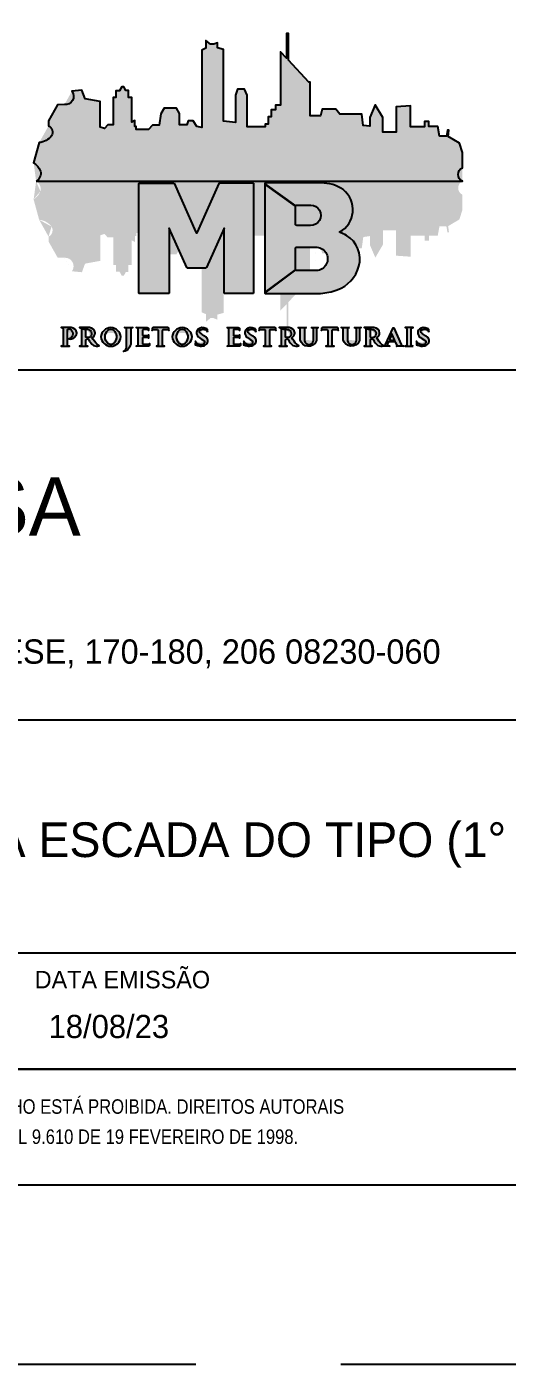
# Model space of a CAD drawing. Extents: x -2 to 86, y -1.5 to 60.9.
# Drawn here: x 70.24 to 74.39, y -1.55 to 10.01 of the extents above; entities that cross this region are included whole.
import ezdxf
from ezdxf.enums import TextEntityAlignment as Align

# ---------------------------------------------------------------- set-up
doc = ezdxf.new("R2010")
doc.units = 0
doc.header["$MEASUREMENT"] = 0
doc.linetypes.add('HIDDEN', pattern=[0.375, 0.25, -0.125])
doc.layers.get('0').update_dxf_attribs({"linetype": 'CONTINUOUS'})
doc.layers.get('Defpoints').update_dxf_attribs({"linetype": 'CONTINUOUS'})
for name, color, linetype in [('ARQ-MAR', 2, 'CONTINUOUS'), ('ARQ_CAR', 7, 'CONTINUOUS'), ('ARQ_CAR-TXT', 7, 'CONTINUOUS'), ('ARQ_FOLHA', 7, 'CONTINUOUS'), ('ARQ_TXT-2', 2, 'CONTINUOUS'), ('ARQ_TXT-4', 4, 'CONTINUOUS'), ('ARQ_VISTA 0', 251, 'CONTINUOUS'), ('H7', 1, 'CONTINUOUS'), ('PSG-NV1-HTC-251', 251, 'CONTINUOUS'), ('ver', 20, 'CONTINUOUS')]:
    doc.layers.add(name, color=color, linetype=linetype)
doc.styles.add('01-MILLEU', font='GOTHIC.TTF')
doc.styles.add('CARIMBO', font='romans.shx', dxfattribs={"height": 30})

# ---------------------------------------------------------------- blocks, each defined once
blk = doc.blocks.new('FOLHA A1 - 841 X 594')
at = {"layer": 'ARQ_FOLHA', "color": 1}
for points in [[(-841, 0), (0, 0), (0, 594), (-841, 594)], [(-816, 10), (-10, 10), (-10, 584), (-816, 584)]]:
    blk.add_lwpolyline(points, close=True, dxfattribs=at)
at = {"layer": 'Defpoints', "color": 8, "linetype": 'HIDDEN', "ltscale": 100}
blk.add_lwpolyline([(-860.5, 609.5), (-860.5, -15.5), (19.5, -15.5), (19.5, 609.5)], close=True, dxfattribs=at)
at = {"layer": 'PSG-NV1-HTC-251', "insert": (-185, 10), "char_height": 1.25, "width": 84.6052, "attachment_point": 1, "line_spacing_factor": 1.25, "style": 'CARIMBO'}
blk.add_mtext('\\pxqc;{\\fArial Narrow|b0|i0|c0|p34;\\PA REPRODUÇÃO TOTAL OU PARCIAL DESTE DESENHO ESTÁ PROIBIDA. DIREITOS AUTORAIS \\PRESERVADOS DE ACORDO COM A LEI FEDERAL 9.610 DE 19 FEVEREIRO DE 1998.}', dxfattribs=at)
blk = doc.blocks.new('*U24')
blk.add_blockref('FOLHA A1 - 841 X 594', (0, 0))
blk = doc.blocks.new('SELO METROCASA - EXECUTIVO')
at = {"layer": 'ARQ-MAR', "color": 5}
blk.add_line((-173.01, 10), (-35, 10), dxfattribs=at)
at = {"layer": 'ARQ_CAR', "color": 5}
blk.add_lwpolyline([(-175, 0), (-175, 120), (0, 120), (0, 0)], close=True, dxfattribs=at)
for points in [[(0, 60), (-175, 60)], [(-175, 30), (0, 30)], [(-175, 10), (-35, 10)]]:
    blk.add_lwpolyline(points, dxfattribs=at)
at = {"layer": 'ARQ_CAR-TXT', "color": 1, "style": '01-MILLEU'}
blk.add_text('DATA EMISSÃO', height=1.5, dxfattribs=at).set_placement((-126.1, 6.94))
at = {"layer": 'ARQ_CAR-TXT', "color": 4, "style": '01-MILLEU'}
blk.add_attdef('ASSUNTO.DO.PROJETO', (-163.54, 18.21), '', height=3.69, dxfattribs=at)
at = {"layer": 'ARQ_TXT-2', "style": '01-MILLEU'}
for tag, p in [('N_REV0', (-169.74, 157.54)), ('R_DES', (-155.84, 157.49)), ('DATA_0', (-140.16, 157.49))]:
    blk.add_attdef(tag, text='', height=2, dxfattribs=at).set_placement(p, align=Align.MIDDLE_CENTER)
for tag, p, height in [('DESCRIÇÃO.DA.REVISÃO_0', (-131.24, 156.49), 2), ('MC_XXX-XX', (-33.9, 82.8), 1.5), ('RESPONSÁVEL', (-34, 73.46), 1.5), ('COORDENADOR', (-34, 63.46), 1.5), ('XXX-XX', (-33.9, 51.2), 3.65), ('DISCIPLINA', (-33.9, 41.2), 3.65), ('OBRA', (-164.01, 39.31), 3), ('ENDEREÇO', (-164.01, 34.81), 3), ('ESCALA', (-155.51, 2.7), 2)]:
    blk.add_attdef(tag, p, '', height=height, dxfattribs=at)
blk.add_attdef('DCP', text='', height=3.24, dxfattribs=at).set_placement((-23.62, 17.18), align=Align.MIDDLE_LEFT)
blk.add_attdef('DES', text='', height=2.99, dxfattribs=at).set_placement((-19.84, 12.19), align=Align.MIDDLE)
at = {"layer": 'ARQ_TXT-4', "style": '01-MILLEU'}
blk.add_attdef('CLIENTE', (-164.51, 45.8), '', height=5, dxfattribs=at)
at = {"layer": 'ARQ_VISTA 0', "style": '01-MILLEU'}
blk.add_attdef('LOGO', (-164.51, 77.38), '', height=5, dxfattribs=at)

msp = doc.modelspace()

# ---------------------------------------------------------------- hatches: boundary and pattern name
h = msp.add_hatch(color=256)
h.set_gradient(color1=(255, 255, 255), color2=(91, 91, 91), tint=1, name='CURVED')
h.paths.add_polyline_path([(71.558, 8.079), (71.474, 8.269), (71.474, 8.041), (71.535, 8.041)], flags=17)
edge = h.paths.add_edge_path()
edge.add_line((71.947, 8.155), (71.947, 8.269))
edge.add_line((71.947, 8.269), (71.796, 7.928))
edge.add_arc((71.789, 7.931), 0.00744, 270, 336.1411, ccw=False)
edge.add_line((71.789, 7.923), (71.754, 7.923))
edge.add_line((71.754, 7.923), (71.754, 7.54))
edge.add_line((71.754, 7.54), (71.79, 7.525))
edge.add_line((71.79, 7.525), (71.79, 7.458))
edge.add_line((71.79, 7.458), (71.829, 7.49))
edge.add_line((71.829, 7.49), (71.857, 7.49))
edge.add_line((71.857, 7.49), (71.89, 7.476))
edge.add_line((71.89, 7.476), (71.89, 7.521))
edge.add_line((71.89, 7.521), (71.942, 7.535))
edge.add_line((71.942, 7.535), (71.942, 8.153))
edge.add_line((71.942, 8.153), (71.947, 8.155))
edge = h.paths.add_edge_path(flags=17)
edge.add_arc((72.74, 8.002), 0.101, 28.7911, 64.8807)
edge.add_line((72.783, 8.094), (72.794, 8.051))
edge.add_line((72.794, 8.051), (72.829, 8.051))
edge = h.paths.add_edge_path()
edge.add_line((72.298, 8.203), (72.298, 8.649))
edge.add_line((72.298, 8.649), (72.564, 8.459))
edge.add_line((72.564, 8.459), (72.564, 8.299))
edge.add_arc((72.571, 8.299), 0.00744, 180, 270)
edge.add_line((72.571, 8.292), (72.693, 8.292))
edge.add_arc((72.694, 8.379), 0.0877, 269.2281, 450.3258)
edge.add_line((72.694, 8.467), (72.571, 8.467))
edge.add_arc((72.571, 8.46), 0.00744, 90, 180)
edge.add_line((72.564, 8.46), (72.298, 8.65))
edge.add_arc((72.305, 8.65), 0.00744, 90, 180, ccw=False)
edge.add_line((72.305, 8.658), (72.785, 8.658))
edge.add_arc((72.787, 8.314), 0.344, 56.6567, 90.4842, ccw=False)
edge.add_arc((72.833, 8.427), 0.225, -4.8735, 50.6468, ccw=False)
edge.add_arc((72.846, 8.423), 0.213, 297.7003, 355.8112, ccw=False)
edge.add_arc((73.176, 8.624), 0.453, 239.3003, 247.7311)
edge.add_arc((72.881, 8.001), 0.238, 22.9854, 58.8389, ccw=False)
edge.add_line((73.1, 8.094), (73.136, 8.094))
edge.add_line((73.136, 8.094), (73.149, 8.191))
edge.add_line((73.149, 8.191), (73.206, 8.199))
edge.add_line((73.206, 8.199), (73.206, 8.123))
edge.add_line((73.206, 8.123), (73.253, 8.013))
edge.add_line((73.253, 8.013), (73.318, 8.124))
edge.add_line((73.318, 8.124), (73.318, 8.25))
edge.add_line((73.318, 8.25), (73.432, 8.25))
edge.add_line((73.432, 8.25), (73.432, 8.03))
edge.add_line((73.432, 8.03), (73.557, 8.021))
edge.add_line((73.557, 8.021), (73.557, 8.204))
edge.add_line((73.557, 8.204), (73.679, 8.204))
edge.add_line((73.679, 8.204), (73.679, 8.159))
edge.add_line((73.679, 8.159), (73.716, 8.159))
edge.add_line((73.716, 8.159), (73.716, 8.202))
edge.add_line((73.716, 8.202), (73.792, 8.202))
edge.add_line((73.792, 8.202), (73.807, 8.283))
edge.add_line((73.807, 8.283), (73.867, 8.283))
edge.add_line((73.867, 8.283), (73.876, 8.233))
edge.add_line((73.876, 8.233), (73.889, 8.233))
edge.add_line((73.889, 8.233), (73.882, 8.285))
edge.add_line((73.882, 8.285), (73.979, 8.343))
edge.add_line((73.979, 8.343), (74.005, 8.425))
edge.add_line((74.005, 8.425), (74.005, 8.557))
edge.add_arc((74.033, 8.615), 0.0644, 115.5479, 244.4643, ccw=False)
edge.add_line((74.005, 8.673), (70.323, 8.673))
edge.add_arc((70.284, 8.605), 0.0793, -13.7357, 59.9688, ccw=False)
edge.add_arc((70.229, 8.637), 0.141, 301.3761, 338.8959, ccw=False)
edge.add_line((70.302, 8.516), (70.35, 8.34))
edge.add_arc((70.334, 8.185), 0.156, 38.3568, 84.1886, ccw=False)
edge.add_arc((70.404, 8.249), 0.0616, -63.6621, 31.3757, ccw=False)
edge.add_line((70.431, 8.194), (70.431, 8.152))
edge.add_line((70.431, 8.152), (70.509, 8.014))
edge.add_line((70.509, 8.014), (70.568, 8.012))
edge.add_arc((70.574, 7.939), 0.0732, -36.6241, 94.8434, ccw=False)
edge.add_line((70.633, 7.895), (70.719, 7.887))
edge.add_line((70.719, 7.887), (70.746, 7.961))
edge.add_line((70.746, 7.961), (70.877, 7.985))
edge.add_line((70.877, 7.985), (70.877, 8.206))
edge.add_line((70.877, 8.206), (70.914, 8.218))
edge.add_line((70.914, 8.218), (70.942, 8.187))
edge.add_line((70.942, 8.187), (70.989, 8.187))
edge.add_line((70.989, 8.187), (70.989, 7.949))
edge.add_line((70.989, 7.949), (71.013, 7.949))
edge.add_line((71.013, 7.949), (71.013, 7.892))
edge.add_line((71.013, 7.892), (71.044, 7.892))
edge.add_line((71.044, 7.892), (71.063, 7.856))
edge.add_line((71.063, 7.856), (71.081, 7.856))
edge.add_line((71.081, 7.856), (71.098, 7.889))
edge.add_line((71.098, 7.889), (71.12, 7.889))
edge.add_line((71.12, 7.889), (71.12, 7.949))
edge.add_line((71.12, 7.949), (71.149, 7.949))
edge.add_line((71.149, 7.949), (71.149, 8.162))
edge.add_line((71.149, 8.162), (71.177, 8.149))
edge.add_line((71.177, 8.149), (71.177, 8.2))
edge.add_line((71.177, 8.2), (71.188, 8.2))
edge.add_line((71.188, 8.2), (71.188, 8.227))
edge.add_line((71.188, 8.227), (71.21, 8.227))
edge.add_line((71.21, 8.227), (71.21, 8.649))
edge.add_arc((71.217, 8.649), 0.00744, 90, 180, ccw=False)
edge.add_line((71.217, 8.656), (71.516, 8.656))
edge.add_line((71.516, 8.656), (71.703, 8.232))
edge.add_arc((71.71, 8.235), 0.00744, 203.8589, 336.1411)
edge.add_line((71.717, 8.232), (71.903, 8.653))
edge.add_arc((71.91, 8.65), 0.00744, 90, 156.1411, ccw=False)
edge.add_line((71.91, 8.658), (72.194, 8.658))
edge.add_arc((72.194, 8.65), 0.00744, 0, 90, ccw=False)
edge.add_line((72.202, 8.65), (72.202, 8.203))
edge.add_line((72.202, 8.203), (72.298, 8.203))
h.paths.add_polyline_path([(72.572, 7.703), (72.433, 7.703), (72.433, 7.555), (72.487, 7.61), (72.487, 7.395), (72.502, 7.395), (72.502, 7.628)])
edge = h.paths.add_edge_path()
edge.add_line((72.433, 7.812), (72.564, 7.909))
edge.add_arc((72.571, 7.909), 0.00744, 180, 270)
edge.add_line((72.571, 7.901), (72.69, 7.901))
edge.add_line((72.69, 7.901), (72.69, 8.104))
edge.add_line((72.69, 8.104), (72.571, 8.104))
edge.add_arc((72.571, 8.096), 0.00744, 90, 180)
edge.add_line((72.564, 8.096), (72.564, 7.909))
edge.add_line((72.564, 7.909), (72.433, 7.812))
edge.add_line((72.433, 7.812), (72.433, 7.812))
h = msp.add_hatch(color=256)
edge = h.paths.add_edge_path()
edge.add_line((70.594, 7.257), (70.594, 7.391))
edge.add_arc((70.608, 7.381), 0.0168, 52.2378, 143.1962, ccw=False)
edge.add_arc((70.594, 7.354), 0.0464, -43.5577, 59.2144, ccw=False)
edge.add_arc((70.599, 7.348), 0.0382, 281.309, 318.5467, ccw=False)
edge.add_arc((70.618, 7.365), 0.0558, 258.1345, 357.1472)
edge.add_arc((70.625, 7.359), 0.0486, 3.6913, 90.1315)
edge.add_line((70.625, 7.408), (70.54, 7.408))
edge.add_arc((70.538, 7.386), 0.0215, 34.6557, 86.6502, ccw=False)
edge.add_line((70.556, 7.398), (70.556, 7.257))
edge.add_arc((70.538, 7.269), 0.0215, 273.3498, 325.3443, ccw=False)
edge.add_line((70.54, 7.248), (70.611, 7.248))
edge.add_arc((70.612, 7.269), 0.0215, 214.6557, 266.6502, ccw=False)
h = msp.add_hatch(color=256)
edge = h.paths.add_edge_path()
edge.add_line((70.784, 7.408), (70.698, 7.408))
edge.add_arc((70.697, 7.386), 0.0215, 34.6557, 86.6502, ccw=False)
edge.add_line((70.715, 7.398), (70.753, 7.391))
edge.add_arc((70.766, 7.373), 0.0224, 107.0178, 125.8276, ccw=False)
edge.add_arc((70.76, 7.345), 0.0495, 48.6696, 90.4915, ccw=False)
edge.add_arc((70.758, 7.355), 0.0441, -24.3618, 38.4763, ccw=False)
edge.add_arc((70.776, 7.346), 0.0245, 271.1754, 336.1698, ccw=False)
edge.add_arc((70.769, 7.348), 0.0275, 233.0823, 284.5998, ccw=False)
edge.add_line((70.753, 7.326), (70.753, 7.391))
edge.add_line((70.753, 7.391), (70.715, 7.398))
edge.add_line((70.715, 7.398), (70.715, 7.257))
edge.add_arc((70.697, 7.269), 0.0215, 273.3498, 325.3443, ccw=False)
edge.add_line((70.698, 7.248), (70.769, 7.248))
edge.add_arc((70.771, 7.269), 0.0215, 214.6557, 266.6502, ccw=False)
edge.add_line((70.753, 7.257), (70.753, 7.303))
edge.add_arc((70.766, 7.299), 0.0137, 19.5428, 158.7789, ccw=False)
edge.add_arc((70.875, 7.34), 0.103, 200.7122, 236.2136)
edge.add_arc((70.849, 7.332), 0.0847, 248.2117, 283.321)
edge.add_arc((70.888, 7.292), 0.046, 215.2901, 246.0399, ccw=False)
edge.add_arc((71.006, 7.432), 0.228, 209.7043, 226.7889, ccw=False)
edge.add_arc((70.777, 7.365), 0.0558, 303.8769, 357.1472)
edge.add_arc((70.784, 7.359), 0.0486, 3.6913, 90.1315)
h = msp.add_hatch(color=256)
edge = h.paths.add_edge_path()
edge.add_arc((70.991, 7.328), 0.0721, 152.7993, 180.2736, ccw=False)
edge.add_arc((70.976, 7.343), 0.0523, 98.6297, 159.7826, ccw=False)
edge.add_arc((70.961, 7.343), 0.0523, 20.2174, 81.3703, ccw=False)
edge.add_arc((70.946, 7.328), 0.0721, -0.2736, 27.2007, ccw=False)
edge.add_arc((70.946, 7.327), 0.0721, -27.2007, 0.2736, ccw=False)
edge.add_arc((70.961, 7.313), 0.0523, 278.7652, 339.7826, ccw=False)
edge.add_line((70.969, 7.261), (70.969, 7.247))
edge.add_arc((70.967, 7.337), 0.0893, 271.3514, 354.3781)
edge.add_arc((70.967, 7.319), 0.0893, 5.6219, 88.781)
edge.add_arc((70.971, 7.319), 0.0893, 91.219, 174.3781)
edge.add_arc((70.971, 7.337), 0.0893, 185.6219, 268.781)
edge.add_line((70.969, 7.247), (70.969, 7.261))
edge.add_arc((70.976, 7.313), 0.0523, 200.2174, 261.3703, ccw=False)
edge.add_arc((70.991, 7.327), 0.0721, 179.7264, 207.2007, ccw=False)
h = msp.add_hatch(color=256)
edge = h.paths.add_edge_path()
edge.add_line((71.104, 7.248), (71.104, 7.398))
edge.add_arc((71.087, 7.386), 0.0215, 34.6557, 86.6502)
edge.add_line((71.088, 7.408), (71.159, 7.408))
edge.add_arc((71.16, 7.386), 0.0215, 93.3498, 145.3443)
edge.add_line((71.142, 7.398), (71.142, 7.279))
edge.add_arc((71.06, 7.281), 0.0821, 283.4257, 358.9753, ccw=False)
edge.add_arc((71.055, 7.244), 0.0496, 299.5486, 364.6584)
h = msp.add_hatch(color=256)
edge = h.paths.add_edge_path()
edge.add_line((71.242, 7.384), (71.242, 7.347))
edge.add_arc((71.25, 7.347), 0.00805, 180, 270)
edge.add_line((71.25, 7.339), (71.286, 7.339))
edge.add_arc((71.286, 7.347), 0.00805, 270, 360)
edge.add_line((71.294, 7.347), (71.294, 7.316))
edge.add_arc((71.286, 7.316), 0.00805, 360, 450)
edge.add_line((71.286, 7.324), (71.25, 7.324))
edge.add_arc((71.25, 7.316), 0.00805, 90, 180)
edge.add_line((71.242, 7.316), (71.242, 7.272))
edge.add_arc((71.25, 7.272), 0.00805, 180, 270)
edge.add_line((71.25, 7.264), (71.294, 7.264))
edge.add_arc((71.294, 7.272), 0.00805, 270, 360)
edge.add_line((71.302, 7.272), (71.302, 7.256))
edge.add_arc((71.294, 7.256), 0.00805, 270, 360, ccw=False)
edge.add_line((71.294, 7.248), (71.187, 7.248))
edge.add_arc((71.186, 7.269), 0.0215, 273.3498, 325.3443)
edge.add_line((71.204, 7.257), (71.204, 7.398))
edge.add_arc((71.186, 7.386), 0.0215, 34.6557, 86.6502)
edge.add_line((71.187, 7.408), (71.286, 7.408))
edge.add_arc((71.286, 7.4), 0.00805, 0, 90, ccw=False)
edge.add_line((71.294, 7.4), (71.294, 7.384))
edge.add_arc((71.286, 7.384), 0.00805, 360, 450)
edge.add_line((71.286, 7.392), (71.25, 7.392))
edge.add_arc((71.25, 7.384), 0.00805, 90, 180)
h = msp.add_hatch(color=256)
edge = h.paths.add_edge_path()
edge.add_line((71.334, 7.392), (71.37, 7.392))
edge.add_arc((71.37, 7.384), 0.00805, 0, 90, ccw=False)
edge.add_line((71.378, 7.384), (71.378, 7.257))
edge.add_arc((71.361, 7.269), 0.0215, 273.3498, 325.3443, ccw=False)
edge.add_line((71.362, 7.248), (71.433, 7.248))
edge.add_arc((71.434, 7.269), 0.0215, 214.6557, 266.6502, ccw=False)
edge.add_line((71.416, 7.257), (71.416, 7.384))
edge.add_arc((71.424, 7.384), 0.00805, 90, 180, ccw=False)
edge.add_line((71.424, 7.392), (71.461, 7.392))
edge.add_arc((71.461, 7.384), 0.00805, 0, 90, ccw=False)
edge.add_line((71.469, 7.384), (71.469, 7.4))
edge.add_arc((71.461, 7.4), 0.00805, 360, 450)
edge.add_line((71.461, 7.408), (71.334, 7.408))
edge.add_arc((71.334, 7.4), 0.00805, 90, 180)
edge.add_line((71.325, 7.4), (71.325, 7.384))
edge.add_arc((71.334, 7.384), 0.00805, 90, 180, ccw=False)
h = msp.add_hatch(color=256)
edge = h.paths.add_edge_path()
edge.add_arc((71.608, 7.328), 0.0721, 152.7993, 180.2736, ccw=False)
edge.add_arc((71.593, 7.343), 0.0523, 98.6297, 159.7826, ccw=False)
edge.add_arc((71.577, 7.343), 0.0523, 20.2174, 81.3703, ccw=False)
edge.add_arc((71.562, 7.328), 0.0721, -0.2736, 27.2007, ccw=False)
edge.add_arc((71.562, 7.327), 0.0721, -27.2007, 0.2736, ccw=False)
edge.add_arc((71.577, 7.313), 0.0523, 278.7652, 339.7826, ccw=False)
edge.add_line((71.585, 7.261), (71.585, 7.247))
edge.add_arc((71.583, 7.337), 0.0893, 271.3514, 354.3781)
edge.add_arc((71.583, 7.319), 0.0893, 5.6219, 88.781)
edge.add_arc((71.587, 7.319), 0.0893, 91.219, 174.3781)
edge.add_arc((71.587, 7.337), 0.0893, 185.6219, 268.781)
edge.add_line((71.585, 7.247), (71.585, 7.261))
edge.add_arc((71.593, 7.313), 0.0523, 200.2174, 261.3703, ccw=False)
edge.add_arc((71.608, 7.327), 0.0721, 179.7264, 207.2007, ccw=False)
h = msp.add_hatch(color=256)
edge = h.paths.add_edge_path()
edge.add_line((71.803, 7.37), (71.805, 7.391))
edge.add_arc((71.457, 6.947), 0.564, 51.9055, 53.7999)
edge.add_arc((71.764, 7.349), 0.059, 63.3863, 131.4851)
edge.add_arc((71.742, 7.365), 0.0337, 121.8088, 193.1986)
edge.add_arc((71.815, 7.391), 0.111, 197.7765, 213.3353)
edge.add_arc((71.965, 7.639), 0.393, 231.777, 239.9222)
edge.add_arc((71.756, 7.282), 0.0208, -38.7122, 54.2111, ccw=False)
edge.add_arc((71.747, 7.301), 0.0412, 253.8125, 309.2142, ccw=False)
edge.add_arc((71.745, 7.309), 0.0487, 200.8696, 258.3842, ccw=False)
edge.add_line((71.699, 7.292), (71.698, 7.259))
edge.add_arc((71.764, 7.457), 0.209, 251.6192, 256.8096)
edge.add_arc((71.746, 7.34), 0.0909, 251.1615, 280.3261)
edge.add_arc((71.755, 7.308), 0.0583, 277.1487, 312.4295)
edge.add_arc((71.77, 7.292), 0.0368, 312.3112, 364.5404)
edge.add_arc((71.777, 7.298), 0.0295, 355.0874, 412.5659)
edge.add_arc((71.724, 7.258), 0.0945, 41.7336, 63.4901)
edge.add_arc((71.822, 7.444), 0.116, 222.6377, 241.0297, ccw=False)
edge.add_arc((71.751, 7.375), 0.0163, 114.4989, 214.5462, ccw=False)
edge.add_arc((71.768, 7.333), 0.0619, 78.3984, 112.5885, ccw=False)
edge.add_arc((71.777, 7.368), 0.0256, 5.0068, 83.4585, ccw=False)
edge.add_arc((71.802, 7.37), 0.000586, -16.7324, 5.0068, ccw=False)
h = msp.add_hatch(color=256)
edge = h.paths.add_edge_path()
edge.add_line((72.027, 7.384), (72.027, 7.347))
edge.add_arc((72.035, 7.347), 0.00805, 180, 270)
edge.add_line((72.035, 7.339), (72.071, 7.339))
edge.add_arc((72.071, 7.347), 0.00805, 270, 360)
edge.add_line((72.079, 7.347), (72.079, 7.316))
edge.add_arc((72.071, 7.316), 0.00805, 0, 90)
edge.add_line((72.071, 7.324), (72.035, 7.324))
edge.add_arc((72.035, 7.316), 0.00805, 90, 180)
edge.add_line((72.027, 7.316), (72.027, 7.272))
edge.add_arc((72.035, 7.272), 0.00805, 180, 270)
edge.add_line((72.035, 7.264), (72.08, 7.264))
edge.add_arc((72.08, 7.272), 0.00805, 270, 360)
edge.add_line((72.088, 7.272), (72.088, 7.256))
edge.add_arc((72.08, 7.256), 0.00805, -90, 0, ccw=False)
edge.add_line((72.08, 7.248), (71.973, 7.248))
edge.add_arc((71.971, 7.269), 0.0215, 273.3498, 325.3443)
edge.add_line((71.989, 7.257), (71.989, 7.398))
edge.add_arc((71.971, 7.386), 0.0215, 34.6557, 86.6502)
edge.add_line((71.973, 7.408), (72.072, 7.408))
edge.add_arc((72.072, 7.4), 0.00805, 0, 90, ccw=False)
edge.add_line((72.08, 7.4), (72.08, 7.384))
edge.add_arc((72.072, 7.384), 0.00805, 0, 90)
edge.add_line((72.072, 7.392), (72.035, 7.392))
edge.add_arc((72.035, 7.384), 0.00805, 90, 180)
h = msp.add_hatch(color=256)
edge = h.paths.add_edge_path()
edge.add_line((72.22, 7.37), (72.222, 7.391))
edge.add_arc((71.874, 6.947), 0.564, 51.9055, 53.7999)
edge.add_arc((72.18, 7.349), 0.059, 63.3863, 131.4851)
edge.add_arc((72.159, 7.365), 0.0337, 121.8088, 193.1986)
edge.add_arc((72.232, 7.391), 0.111, 197.7765, 213.3353)
edge.add_arc((72.382, 7.639), 0.393, 231.777, 239.9222)
edge.add_arc((72.173, 7.282), 0.0208, -38.7122, 54.2111, ccw=False)
edge.add_arc((72.163, 7.301), 0.0412, 253.8125, 309.2142, ccw=False)
edge.add_arc((72.162, 7.309), 0.0487, 200.8696, 258.3842, ccw=False)
edge.add_line((72.116, 7.292), (72.115, 7.259))
edge.add_arc((72.181, 7.457), 0.209, 251.6192, 256.8096)
edge.add_arc((72.163, 7.34), 0.0909, 251.1615, 280.3261)
edge.add_arc((72.172, 7.308), 0.0583, 277.1487, 312.4295)
edge.add_arc((72.186, 7.292), 0.0368, 312.3112, 364.5404)
edge.add_arc((72.194, 7.298), 0.0295, 355.0874, 412.5659)
edge.add_arc((72.141, 7.258), 0.0945, 41.7336, 63.4901)
edge.add_arc((72.239, 7.444), 0.116, 222.6377, 241.0297, ccw=False)
edge.add_arc((72.167, 7.375), 0.0163, 114.4989, 214.5462, ccw=False)
edge.add_arc((72.185, 7.333), 0.0619, 78.3984, 112.5885, ccw=False)
edge.add_arc((72.194, 7.368), 0.0256, 5.0068, 83.4585, ccw=False)
edge.add_arc((72.219, 7.37), 0.000586, -16.7324, 5.0068, ccw=False)
h = msp.add_hatch(color=256)
edge = h.paths.add_edge_path()
edge.add_line((72.258, 7.392), (72.295, 7.392))
edge.add_arc((72.295, 7.384), 0.00805, 0, 90, ccw=False)
edge.add_line((72.303, 7.384), (72.303, 7.257))
edge.add_arc((72.285, 7.269), 0.0215, 273.3498, 325.3443, ccw=False)
edge.add_line((72.286, 7.248), (72.357, 7.248))
edge.add_arc((72.359, 7.269), 0.0215, 214.6557, 266.6502, ccw=False)
edge.add_line((72.341, 7.257), (72.341, 7.384))
edge.add_arc((72.349, 7.384), 0.00805, 90, 180, ccw=False)
edge.add_line((72.349, 7.392), (72.386, 7.392))
edge.add_arc((72.386, 7.384), 0.00805, 0, 90, ccw=False)
edge.add_line((72.394, 7.384), (72.394, 7.4))
edge.add_arc((72.386, 7.4), 0.00805, 360, 450)
edge.add_line((72.386, 7.408), (72.258, 7.408))
edge.add_arc((72.258, 7.4), 0.00805, 90, 180)
edge.add_line((72.25, 7.4), (72.25, 7.384))
edge.add_arc((72.258, 7.384), 0.00805, 90, 180, ccw=False)
h = msp.add_hatch(color=256)
edge = h.paths.add_edge_path()
edge.add_line((72.508, 7.408), (72.423, 7.408))
edge.add_arc((72.421, 7.386), 0.0215, 34.6557, 86.6502, ccw=False)
edge.add_line((72.439, 7.398), (72.477, 7.391))
edge.add_arc((72.49, 7.373), 0.0224, 107.0178, 125.8276, ccw=False)
edge.add_arc((72.484, 7.345), 0.0495, 48.6696, 90.4915, ccw=False)
edge.add_arc((72.482, 7.355), 0.0441, -24.3618, 38.4763, ccw=False)
edge.add_arc((72.5, 7.346), 0.0245, 271.1754, 336.1698, ccw=False)
edge.add_arc((72.494, 7.348), 0.0275, 233.0823, 284.5998, ccw=False)
edge.add_line((72.477, 7.326), (72.477, 7.391))
edge.add_line((72.477, 7.391), (72.439, 7.398))
edge.add_line((72.439, 7.398), (72.439, 7.257))
edge.add_arc((72.421, 7.269), 0.0215, 273.3498, 325.3443, ccw=False)
edge.add_line((72.423, 7.248), (72.493, 7.248))
edge.add_arc((72.495, 7.269), 0.0215, 214.6557, 266.6502, ccw=False)
edge.add_line((72.477, 7.257), (72.477, 7.303))
edge.add_arc((72.49, 7.299), 0.0137, 19.5428, 158.7789, ccw=False)
edge.add_arc((72.6, 7.34), 0.103, 200.7122, 236.2136)
edge.add_arc((72.573, 7.332), 0.0847, 248.2117, 283.321)
edge.add_arc((72.612, 7.292), 0.046, 215.2901, 246.0399, ccw=False)
edge.add_arc((72.73, 7.432), 0.228, 209.7043, 226.7889, ccw=False)
edge.add_arc((72.501, 7.365), 0.0558, 303.8769, 357.1472)
edge.add_arc((72.508, 7.359), 0.0486, 3.6913, 90.1315)
h = msp.add_hatch(color=256)
edge = h.paths.add_edge_path()
edge.add_arc((72.659, 7.386), 0.0215, 93.3498, 145.3443)
edge.add_line((72.641, 7.398), (72.641, 7.293))
edge.add_arc((72.68, 7.302), 0.0394, 192.4469, 348.5834)
edge.add_line((72.718, 7.294), (72.718, 7.398))
edge.add_arc((72.701, 7.386), 0.0215, 34.6557, 86.6502)
edge.add_line((72.702, 7.408), (72.76, 7.408))
edge.add_arc((72.762, 7.386), 0.0215, 93.3498, 145.3443)
edge.add_line((72.744, 7.398), (72.744, 7.296))
edge.add_arc((72.675, 7.32), 0.0731, 192.5056, 340.8736, ccw=False)
edge.add_line((72.603, 7.304), (72.603, 7.398))
edge.add_arc((72.586, 7.386), 0.0215, 34.6557, 86.6502)
edge.add_line((72.587, 7.408), (72.658, 7.408))
h = msp.add_hatch(color=256)
edge = h.paths.add_edge_path()
edge.add_line((72.797, 7.392), (72.834, 7.392))
edge.add_arc((72.834, 7.384), 0.00805, 0, 90, ccw=False)
edge.add_line((72.842, 7.384), (72.842, 7.257))
edge.add_arc((72.824, 7.269), 0.0215, 273.3498, 325.3443, ccw=False)
edge.add_line((72.826, 7.248), (72.897, 7.248))
edge.add_arc((72.898, 7.269), 0.0215, 214.6557, 266.6502, ccw=False)
edge.add_line((72.88, 7.257), (72.88, 7.384))
edge.add_arc((72.888, 7.384), 0.00805, 90, 180, ccw=False)
edge.add_line((72.888, 7.392), (72.925, 7.392))
edge.add_arc((72.925, 7.384), 0.00805, 0, 90, ccw=False)
edge.add_line((72.933, 7.384), (72.933, 7.4))
edge.add_arc((72.925, 7.4), 0.00805, 360, 450)
edge.add_line((72.925, 7.408), (72.797, 7.408))
edge.add_arc((72.797, 7.4), 0.00805, 90, 180)
edge.add_line((72.789, 7.4), (72.789, 7.384))
edge.add_arc((72.797, 7.384), 0.00805, 90, 180, ccw=False)
h = msp.add_hatch(color=256)
edge = h.paths.add_edge_path()
edge.add_arc((73.031, 7.386), 0.0215, 93.3498, 145.3443)
edge.add_line((73.013, 7.398), (73.013, 7.293))
edge.add_arc((73.051, 7.302), 0.0394, 192.4469, 348.5834)
edge.add_line((73.09, 7.294), (73.09, 7.398))
edge.add_arc((73.072, 7.386), 0.0215, 34.6557, 86.6502)
edge.add_line((73.074, 7.408), (73.132, 7.408))
edge.add_arc((73.133, 7.386), 0.0215, 93.3498, 145.3443)
edge.add_line((73.115, 7.398), (73.115, 7.296))
edge.add_arc((73.046, 7.32), 0.0731, 192.5056, 340.8736, ccw=False)
edge.add_line((72.975, 7.304), (72.975, 7.398))
edge.add_arc((72.957, 7.386), 0.0215, 34.6557, 86.6502)
edge.add_line((72.959, 7.408), (73.03, 7.408))
h = msp.add_hatch(color=256)
edge = h.paths.add_edge_path()
edge.add_line((73.241, 7.408), (73.156, 7.408))
edge.add_arc((73.154, 7.386), 0.0215, 34.6557, 86.6502, ccw=False)
edge.add_line((73.172, 7.398), (73.21, 7.391))
edge.add_arc((73.223, 7.373), 0.0224, 107.0178, 125.8276, ccw=False)
edge.add_arc((73.217, 7.345), 0.0495, 48.6696, 90.4915, ccw=False)
edge.add_arc((73.215, 7.355), 0.0441, -24.3618, 38.4763, ccw=False)
edge.add_arc((73.233, 7.346), 0.0245, 271.1754, 336.1698, ccw=False)
edge.add_arc((73.227, 7.348), 0.0275, 233.0823, 284.5998, ccw=False)
edge.add_line((73.21, 7.326), (73.21, 7.391))
edge.add_line((73.21, 7.391), (73.172, 7.398))
edge.add_line((73.172, 7.398), (73.172, 7.257))
edge.add_arc((73.154, 7.269), 0.0215, 273.3498, 325.3443, ccw=False)
edge.add_line((73.156, 7.248), (73.227, 7.248))
edge.add_arc((73.228, 7.269), 0.0215, 214.6557, 266.6502, ccw=False)
edge.add_line((73.21, 7.257), (73.21, 7.303))
edge.add_arc((73.223, 7.299), 0.0137, 19.5428, 158.7789, ccw=False)
edge.add_arc((73.333, 7.34), 0.103, 200.7122, 236.2136)
edge.add_arc((73.306, 7.332), 0.0847, 248.2117, 283.321)
edge.add_arc((73.345, 7.292), 0.046, 215.2901, 246.0399, ccw=False)
edge.add_arc((73.463, 7.432), 0.228, 209.7043, 226.7889, ccw=False)
edge.add_arc((73.234, 7.365), 0.0558, 303.8769, 357.1472)
edge.add_arc((73.241, 7.359), 0.0486, 3.6913, 90.1315)
h = msp.add_hatch(color=256)
edge = h.paths.add_edge_path()
edge.add_arc((73.371, 7.277), 0.00805, 90, 155.0125)
edge.add_line((73.364, 7.281), (73.358, 7.268))
edge.add_arc((73.376, 7.267), 0.0189, 176.4698, 270.7791)
edge.add_line((73.377, 7.248), (73.328, 7.248))
edge.add_arc((73.31, 7.276), 0.0332, 302.7086, 334.2607)
edge.add_line((73.34, 7.262), (73.406, 7.405))
edge.add_arc((73.409, 7.403), 0.00327, 35.8935, 153.1383, ccw=False)
edge.add_line((73.412, 7.405), (73.475, 7.263))
edge.add_arc((73.508, 7.29), 0.0429, 218.5605, 257.9301)
edge.add_line((73.499, 7.248), (73.437, 7.248))
edge.add_arc((73.437, 7.252), 0.00441, 271.8715, 365.9349)
edge.add_line((73.441, 7.253), (73.429, 7.281))
edge.add_arc((73.421, 7.277), 0.00805, 23.8971, 90)
edge.add_line((73.421, 7.285), (73.418, 7.3))
edge.add_arc((73.418, 7.302), 0.00135, 270, 383.8971)
edge.add_line((73.419, 7.302), (73.398, 7.35))
edge.add_arc((73.397, 7.349), 0.00135, 23.8971, 155.0125)
edge.add_line((73.396, 7.35), (73.378, 7.312))
edge.add_arc((73.385, 7.308), 0.00805, 155.0125, 270)
edge.add_line((73.385, 7.3), (73.418, 7.3))
edge.add_line((73.418, 7.3), (73.421, 7.285))
edge.add_line((73.421, 7.285), (73.371, 7.285))
h = msp.add_hatch(color=256)
edge = h.paths.add_edge_path()
edge.add_arc((73.582, 7.269), 0.0215, 214.6557, 266.6502, ccw=False)
edge.add_line((73.564, 7.257), (73.564, 7.398))
edge.add_arc((73.582, 7.386), 0.0215, 93.3498, 145.3443, ccw=False)
edge.add_line((73.581, 7.408), (73.51, 7.408))
edge.add_arc((73.509, 7.386), 0.0215, 34.6557, 86.6502, ccw=False)
edge.add_line((73.526, 7.398), (73.526, 7.257))
edge.add_arc((73.509, 7.269), 0.0215, 273.3498, 325.3443, ccw=False)
edge.add_line((73.51, 7.248), (73.581, 7.248))
h = msp.add_hatch(color=256)
edge = h.paths.add_edge_path()
edge.add_line((73.714, 7.37), (73.716, 7.391))
edge.add_arc((73.368, 6.947), 0.564, 51.9055, 53.7999)
edge.add_arc((73.675, 7.349), 0.059, 63.3863, 131.4851)
edge.add_arc((73.653, 7.365), 0.0337, 121.8088, 193.1986)
edge.add_arc((73.726, 7.391), 0.111, 197.7765, 213.3353)
edge.add_arc((73.876, 7.639), 0.393, 231.777, 239.9222)
edge.add_arc((73.667, 7.282), 0.0208, -38.7122, 54.2111, ccw=False)
edge.add_arc((73.658, 7.301), 0.0412, 253.8125, 309.2142, ccw=False)
edge.add_arc((73.656, 7.309), 0.0487, 200.8696, 258.3842, ccw=False)
edge.add_line((73.61, 7.292), (73.609, 7.259))
edge.add_arc((73.675, 7.457), 0.209, 251.6192, 256.8096)
edge.add_arc((73.657, 7.34), 0.0909, 251.1615, 280.3261)
edge.add_arc((73.666, 7.308), 0.0583, 277.1487, 312.4295)
edge.add_arc((73.681, 7.292), 0.0368, 312.3112, 364.5404)
edge.add_arc((73.688, 7.298), 0.0295, 355.0874, 412.5659)
edge.add_arc((73.635, 7.258), 0.0945, 41.7336, 63.4901)
edge.add_arc((73.734, 7.444), 0.116, 222.6377, 241.0297, ccw=False)
edge.add_arc((73.662, 7.375), 0.0163, 114.4989, 214.5462, ccw=False)
edge.add_arc((73.679, 7.333), 0.0619, 78.3984, 112.5885, ccw=False)
edge.add_arc((73.688, 7.368), 0.0256, 5.0068, 83.4585, ccw=False)
edge.add_arc((73.713, 7.37), 0.000586, -16.7324, 5.0068, ccw=False)
at = {"layer": 'H7'}
h = msp.add_hatch(color=256, dxfattribs=at)
edge = h.paths.add_edge_path()
edge.add_line((70.323, 8.673), (74.005, 8.673))
edge.add_arc((74.033, 8.732), 0.0644, 115.5357, 244.4521, ccw=False)
edge.add_line((74.005, 8.79), (74.005, 8.922))
edge.add_line((74.005, 8.922), (73.979, 9.003))
edge.add_line((73.979, 9.003), (73.882, 9.061))
edge.add_line((73.882, 9.061), (73.889, 9.114))
edge.add_line((73.889, 9.114), (73.876, 9.114))
edge.add_line((73.876, 9.114), (73.867, 9.063))
edge.add_line((73.867, 9.063), (73.807, 9.063))
edge.add_line((73.807, 9.063), (73.792, 9.145))
edge.add_line((73.792, 9.145), (73.716, 9.145))
edge.add_line((73.716, 9.145), (73.716, 9.188))
edge.add_line((73.716, 9.188), (73.679, 9.188))
edge.add_line((73.679, 9.188), (73.679, 9.143))
edge.add_line((73.679, 9.143), (73.557, 9.143))
edge.add_line((73.557, 9.143), (73.557, 9.325))
edge.add_line((73.557, 9.325), (73.432, 9.316))
edge.add_line((73.432, 9.316), (73.432, 9.097))
edge.add_line((73.432, 9.097), (73.318, 9.097))
edge.add_line((73.318, 9.097), (73.318, 9.223))
edge.add_line((73.318, 9.223), (73.253, 9.334))
edge.add_line((73.253, 9.334), (73.206, 9.224))
edge.add_line((73.206, 9.224), (73.206, 9.148))
edge.add_line((73.206, 9.148), (73.149, 9.156))
edge.add_line((73.149, 9.156), (73.136, 9.253))
edge.add_line((73.136, 9.253), (72.946, 9.253))
edge.add_line((72.946, 9.253), (72.913, 9.295))
edge.add_line((72.913, 9.295), (72.794, 9.295))
edge.add_line((72.794, 9.295), (72.779, 9.238))
edge.add_line((72.779, 9.238), (72.69, 9.238))
edge.add_line((72.69, 9.238), (72.69, 9.529))
edge.add_line((72.69, 9.529), (72.679, 9.529))
edge.add_line((72.679, 9.529), (72.502, 9.719))
edge.add_line((72.502, 9.719), (72.502, 9.951))
edge.add_line((72.502, 9.951), (72.487, 9.951))
edge.add_line((72.487, 9.951), (72.487, 9.736))
edge.add_line((72.487, 9.736), (72.433, 9.792))
edge.add_line((72.433, 9.792), (72.433, 9.331))
edge.add_line((72.433, 9.331), (72.392, 9.331))
edge.add_line((72.392, 9.331), (72.392, 9.291))
edge.add_line((72.392, 9.291), (72.354, 9.291))
edge.add_line((72.354, 9.291), (72.354, 9.231))
edge.add_line((72.354, 9.231), (72.329, 9.231))
edge.add_line((72.329, 9.231), (72.329, 9.165))
edge.add_line((72.329, 9.165), (72.301, 9.165))
edge.add_line((72.301, 9.165), (72.301, 9.144))
edge.add_line((72.301, 9.144), (72.147, 9.144))
edge.add_line((72.147, 9.144), (72.147, 9.418))
edge.add_line((72.147, 9.418), (72.122, 9.468))
edge.add_line((72.122, 9.468), (72.062, 9.468))
edge.add_line((72.062, 9.468), (72.046, 9.417))
edge.add_line((72.046, 9.417), (72.046, 9.182))
edge.add_line((72.046, 9.182), (71.942, 9.193))
edge.add_line((71.942, 9.193), (71.942, 9.812))
edge.add_line((71.942, 9.812), (71.89, 9.826))
edge.add_line((71.89, 9.826), (71.89, 9.87))
edge.add_line((71.89, 9.87), (71.857, 9.857))
edge.add_line((71.857, 9.857), (71.829, 9.857))
edge.add_line((71.829, 9.857), (71.79, 9.889))
edge.add_line((71.79, 9.889), (71.79, 9.822))
edge.add_line((71.79, 9.822), (71.754, 9.807))
edge.add_line((71.754, 9.807), (71.754, 9.137))
edge.add_line((71.754, 9.137), (71.712, 9.145))
edge.add_line((71.712, 9.145), (71.681, 9.195))
edge.add_line((71.681, 9.195), (71.636, 9.195))
edge.add_line((71.636, 9.195), (71.624, 9.16))
edge.add_line((71.624, 9.16), (71.563, 9.16))
edge.add_line((71.563, 9.16), (71.563, 9.259))
edge.add_line((71.563, 9.259), (71.535, 9.306))
edge.add_line((71.535, 9.306), (71.428, 9.306))
edge.add_line((71.428, 9.306), (71.402, 9.255))
edge.add_line((71.402, 9.255), (71.387, 9.159))
edge.add_line((71.387, 9.159), (71.328, 9.159))
edge.add_line((71.328, 9.159), (71.293, 9.12))
edge.add_line((71.293, 9.12), (71.188, 9.12))
edge.add_line((71.188, 9.12), (71.188, 9.132))
edge.add_line((71.188, 9.132), (71.188, 9.147))
edge.add_line((71.188, 9.147), (71.177, 9.147))
edge.add_line((71.177, 9.147), (71.177, 9.198))
edge.add_line((71.177, 9.198), (71.149, 9.185))
edge.add_line((71.149, 9.185), (71.149, 9.398))
edge.add_line((71.149, 9.398), (71.12, 9.398))
edge.add_line((71.12, 9.398), (71.12, 9.458))
edge.add_line((71.12, 9.458), (71.098, 9.458))
edge.add_line((71.098, 9.458), (71.081, 9.49))
edge.add_line((71.081, 9.49), (71.063, 9.49))
edge.add_line((71.063, 9.49), (71.044, 9.455))
edge.add_line((71.044, 9.455), (71.013, 9.455))
edge.add_line((71.013, 9.455), (71.013, 9.398))
edge.add_line((71.013, 9.398), (70.989, 9.398))
edge.add_line((70.989, 9.398), (70.989, 9.16))
edge.add_line((70.989, 9.16), (70.942, 9.16))
edge.add_line((70.942, 9.16), (70.914, 9.129))
edge.add_line((70.914, 9.129), (70.877, 9.141))
edge.add_line((70.877, 9.141), (70.877, 9.362))
edge.add_line((70.877, 9.362), (70.746, 9.386))
edge.add_line((70.746, 9.386), (70.719, 9.46))
edge.add_line((70.719, 9.46), (70.633, 9.451))
edge.add_arc((70.574, 9.408), 0.0732, -94.8434, 36.6241, ccw=False)
edge.add_line((70.568, 9.335), (70.509, 9.333))
edge.add_line((70.509, 9.333), (70.431, 9.195))
edge.add_line((70.431, 9.195), (70.431, 9.152))
edge.add_arc((70.404, 9.097), 0.0616, -31.3757, 63.6621, ccw=False)
edge.add_arc((70.334, 9.162), 0.156, 275.8114, 321.6432, ccw=False)
edge.add_line((70.35, 9.007), (70.302, 8.831))
edge.add_arc((70.229, 8.71), 0.141, 21.1041, 58.6239, ccw=False)
edge.add_arc((70.284, 8.742), 0.0793, -59.9688, 13.7357, ccw=False)
at = {"layer": 'ver'}
h = msp.add_hatch(color=256, dxfattribs=at)
edge = h.paths.add_edge_path()
edge.add_line((71.516, 8.656), (71.703, 8.232))
edge.add_arc((71.71, 8.235), 0.00744, 203.8589, 336.1411)
edge.add_line((71.717, 8.232), (71.903, 8.653))
edge.add_arc((71.91, 8.65), 0.00744, 90, 156.1411, ccw=False)
edge.add_line((71.91, 8.658), (72.194, 8.658))
edge.add_arc((72.194, 8.65), 0.00744, 0, 90, ccw=False)
edge.add_line((72.202, 8.65), (72.202, 7.71))
edge.add_arc((72.194, 7.71), 0.00744, 270, 360, ccw=False)
edge.add_line((72.194, 7.703), (71.954, 7.703))
edge.add_arc((71.954, 7.71), 0.00744, 180, 270, ccw=False)
edge.add_line((71.947, 7.71), (71.947, 8.269))
edge.add_line((71.947, 8.269), (71.796, 7.928))
edge.add_arc((71.789, 7.931), 0.00744, 270, 336.1411, ccw=False)
edge.add_line((71.789, 7.923), (71.631, 7.923))
edge.add_arc((71.631, 7.931), 0.00744, 203.8589, 270, ccw=False)
edge.add_line((71.625, 7.928), (71.474, 8.269))
edge.add_line((71.474, 8.269), (71.474, 7.71))
edge.add_arc((71.466, 7.71), 0.00744, 270, 360, ccw=False)
edge.add_line((71.466, 7.703), (71.217, 7.703))
edge.add_arc((71.217, 7.71), 0.00744, 180, 270, ccw=False)
edge.add_line((71.21, 7.71), (71.21, 8.649))
edge.add_arc((71.217, 8.649), 0.00744, 90, 180, ccw=False)
edge.add_line((71.217, 8.656), (71.516, 8.656))
edge = h.paths.add_edge_path()
edge.add_arc((72.571, 8.299), 0.00744, 180, 270, ccw=False)
edge.add_line((72.564, 8.299), (72.564, 8.459))
edge.add_line((72.564, 8.459), (72.298, 8.649))
edge.add_line((72.298, 8.649), (72.298, 7.711))
edge.add_line((72.298, 7.711), (72.564, 7.909))
edge.add_line((72.564, 7.909), (72.564, 8.096))
edge.add_arc((72.571, 8.096), 0.00744, 90, 180, ccw=False)
edge.add_line((72.571, 8.104), (72.734, 8.104))
edge.add_arc((72.74, 8.002), 0.101, -88.2833, 93.1592, ccw=False)
edge.add_line((72.743, 7.901), (72.571, 7.901))
edge.add_arc((72.571, 7.909), 0.00744, 180, 270, ccw=False)
edge.add_line((72.564, 7.909), (72.298, 7.71))
edge.add_arc((72.305, 7.71), 0.00744, 180, 270)
edge.add_line((72.305, 7.703), (72.78, 7.703))
edge.add_arc((72.72, 8.337), 0.637, 275.3657, 288.7159)
edge.add_arc((72.821, 8.015), 0.3, 290.1891, 345.1202)
edge.add_arc((72.881, 8.001), 0.238, 344.6831, 418.8389)
edge.add_arc((73.176, 8.624), 0.453, 239.3003, 247.7311, ccw=False)
edge.add_arc((72.846, 8.423), 0.213, 297.7003, 355.8112)
edge.add_arc((72.833, 8.427), 0.225, 355.1265, 410.6468)
edge.add_arc((72.787, 8.314), 0.344, 56.6567, 90.4842)
edge.add_line((72.785, 8.658), (72.305, 8.658))
edge.add_arc((72.305, 8.65), 0.00744, 90, 180)
edge.add_line((72.298, 8.65), (72.564, 8.46))
edge.add_arc((72.571, 8.46), 0.00744, 90, 180, ccw=False)
edge.add_line((72.571, 8.467), (72.695, 8.467))
edge.add_arc((72.694, 8.379), 0.0877, -90.7719, 89.6742, ccw=False)
edge.add_line((72.693, 8.292), (72.571, 8.292))

# ---------------------------------------------------------------- linework, layer by layer
for points in [[(70.323, 8.673), (74.005, 8.673, -0.630443), (74.005, 8.79), (74.005, 8.922), (73.979, 9.003), (73.882, 9.061), (73.889, 9.114), (73.876, 9.114), (73.867, 9.063), (73.807, 9.063), (73.792, 9.145), (73.716, 9.145), (73.716, 9.188), (73.679, 9.188), (73.679, 9.143), (73.557, 9.143), (73.557, 9.325), (73.432, 9.316), (73.432, 9.097), (73.318, 9.097), (73.318, 9.223), (73.253, 9.334), (73.206, 9.224), (73.206, 9.148), (73.149, 9.156), (73.136, 9.253), (72.946, 9.253), (72.913, 9.295), (72.794, 9.295), (72.779, 9.238), (72.69, 9.238), (72.69, 9.529), (72.679, 9.529), (72.502, 9.719), (72.502, 9.951), (72.487, 9.951), (72.487, 9.736), (72.433, 9.792), (72.433, 9.331), (72.392, 9.331), (72.392, 9.291), (72.354, 9.291), (72.354, 9.231), (72.329, 9.231), (72.329, 9.165), (72.301, 9.165), (72.301, 9.144), (72.147, 9.144), (72.147, 9.418), (72.122, 9.468), (72.062, 9.468), (72.046, 9.417), (72.046, 9.182), (71.942, 9.193), (71.942, 9.812), (71.89, 9.826), (71.89, 9.87), (71.857, 9.857), (71.829, 9.857), (71.79, 9.889), (71.79, 9.822), (71.754, 9.807), (71.754, 9.137), (71.712, 9.145), (71.681, 9.195), (71.636, 9.195), (71.624, 9.16), (71.563, 9.16), (71.563, 9.259), (71.535, 9.306), (71.428, 9.306), (71.402, 9.255), (71.387, 9.159), (71.328, 9.159), (71.293, 9.12), (71.188, 9.12), (71.188, 9.132), (71.188, 9.147), (71.177, 9.147), (71.177, 9.198), (71.149, 9.185), (71.149, 9.398), (71.12, 9.398), (71.12, 9.458), (71.098, 9.458), (71.081, 9.49), (71.063, 9.49), (71.044, 9.455), (71.013, 9.455), (71.013, 9.398), (70.989, 9.398), (70.989, 9.16), (70.942, 9.16), (70.914, 9.129), (70.877, 9.141), (70.877, 9.362), (70.746, 9.386), (70.719, 9.46), (70.633, 9.451, -0.646109), (70.568, 9.335), (70.509, 9.333), (70.431, 9.195), (70.431, 9.152, -0.440207), (70.457, 9.065, -0.202688), (70.35, 9.007), (70.302, 8.831, -0.16519), (70.361, 8.761, -0.333163)], [(70.594, 7.257), (70.594, 7.391, -0.419121), (70.618, 7.394, -0.481117), (70.628, 7.323, -0.163925), (70.607, 7.31, 0.461073), (70.674, 7.362, 0.396131), (70.625, 7.408), (70.54, 7.408, -0.230843), (70.556, 7.398), (70.556, 7.257, -0.230843), (70.54, 7.248), (70.611, 7.248, -0.230843)], [(70.784, 7.408), (70.698, 7.408, -0.230843), (70.715, 7.398), (70.753, 7.391, -0.082258), (70.759, 7.394, -0.184535), (70.793, 7.382, -0.281267), (70.798, 7.336, -0.291447), (70.776, 7.322, -0.228651), (70.753, 7.326), (70.753, 7.391), (70.715, 7.398), (70.715, 7.257, -0.230843), (70.698, 7.248), (70.769, 7.248, -0.230843), (70.753, 7.257), (70.753, 7.303, -0.695252), (70.779, 7.303, 0.156155), (70.818, 7.254, 0.154403), (70.869, 7.25, -0.134982), (70.85, 7.265, -0.074684), (70.808, 7.319, 0.236714), (70.833, 7.362, 0.396131)], [(70.919, 7.328, -0.120457), (70.927, 7.361, -0.273348), (70.969, 7.395, -0.273348), (71.01, 7.361, -0.120457), (71.018, 7.328, -0.120457), (71.01, 7.295, -0.272713), (70.969, 7.261), (70.969, 7.247, 0.378999), (71.056, 7.328, 0.37966), (70.969, 7.408, 0.37966), (70.882, 7.328, 0.37966), (70.969, 7.247), (70.969, 7.261, -0.273348), (70.927, 7.295, -0.120457)], [(71.104, 7.248), (71.104, 7.398, 0.230843), (71.088, 7.408), (71.159, 7.408, 0.230843), (71.142, 7.398), (71.142, 7.279, -0.342131), (71.079, 7.201, 0.291993)], [(71.242, 7.384), (71.242, 7.347, 0.414214), (71.25, 7.339), (71.286, 7.339, 0.414214), (71.294, 7.347), (71.294, 7.316, 0.414214), (71.286, 7.324), (71.25, 7.324, 0.414214), (71.242, 7.316), (71.242, 7.272, 0.414214), (71.25, 7.264), (71.294, 7.264, 0.414214), (71.302, 7.272), (71.302, 7.256, -0.414214), (71.294, 7.248), (71.187, 7.248, 0.230843), (71.204, 7.257), (71.204, 7.398, 0.230843), (71.187, 7.408), (71.286, 7.408, -0.414214), (71.294, 7.4), (71.294, 7.384, 0.414214), (71.286, 7.392), (71.25, 7.392, 0.414214)], [(71.334, 7.392), (71.37, 7.392, -0.414214), (71.378, 7.384), (71.378, 7.257, -0.230843), (71.362, 7.248), (71.433, 7.248, -0.230843), (71.416, 7.257), (71.416, 7.384, -0.414214), (71.424, 7.392), (71.461, 7.392, -0.414214), (71.469, 7.384), (71.469, 7.4, 0.414214), (71.461, 7.408), (71.334, 7.408, 0.414214), (71.325, 7.4), (71.325, 7.384, -0.414214)], [(71.536, 7.328, -0.120457), (71.544, 7.361, -0.273348), (71.585, 7.395, -0.273348), (71.626, 7.361, -0.120457), (71.634, 7.328, -0.120457), (71.626, 7.295, -0.272713), (71.585, 7.261), (71.585, 7.247, 0.378999), (71.672, 7.328, 0.37966), (71.585, 7.408, 0.37966), (71.498, 7.328, 0.37966), (71.585, 7.247), (71.585, 7.261, -0.273348), (71.544, 7.295, -0.120457)], [(71.803, 7.37), (71.805, 7.391, 0.008266), (71.79, 7.402, 0.306202), (71.724, 7.394, 0.321979), (71.709, 7.357, 0.067993), (71.722, 7.33, 0.035555), (71.768, 7.299, -0.429238), (71.773, 7.269, -0.246557), (71.735, 7.261, -0.256359), (71.699, 7.292), (71.698, 7.259, 0.022651), (71.717, 7.254, 0.127946), (71.762, 7.25, 0.155169), (71.794, 7.265, 0.231922), (71.806, 7.295, 0.256191), (71.795, 7.321, 0.095217), (71.766, 7.343, -0.080423), (71.737, 7.366, -0.466559), (71.744, 7.39, -0.150299), (71.78, 7.393, -0.356338), (71.803, 7.37, -0.095141)], [(72.027, 7.384), (72.027, 7.347, 0.414214), (72.035, 7.339), (72.071, 7.339, 0.414214), (72.079, 7.347), (72.079, 7.316, 0.414214), (72.071, 7.324), (72.035, 7.324, 0.414214), (72.027, 7.316), (72.027, 7.272, 0.414214), (72.035, 7.264), (72.08, 7.264, 0.414214), (72.088, 7.272), (72.088, 7.256, -0.414214), (72.08, 7.248), (71.973, 7.248, 0.230843), (71.989, 7.257), (71.989, 7.398, 0.230843), (71.973, 7.408), (72.072, 7.408, -0.414214), (72.08, 7.4), (72.08, 7.384, 0.414214), (72.072, 7.392), (72.035, 7.392, 0.414214)], [(72.22, 7.37), (72.222, 7.391, 0.008266), (72.207, 7.402, 0.306202), (72.141, 7.394, 0.321979), (72.126, 7.357, 0.067993), (72.139, 7.33, 0.035555), (72.185, 7.299, -0.429238), (72.189, 7.269, -0.246557), (72.152, 7.261, -0.256359), (72.116, 7.292), (72.115, 7.259, 0.022651), (72.133, 7.254, 0.127946), (72.179, 7.25, 0.155169), (72.211, 7.265, 0.231922), (72.223, 7.295, 0.256191), (72.212, 7.321, 0.095217), (72.183, 7.343, -0.080423), (72.154, 7.366, -0.466559), (72.161, 7.39, -0.150299), (72.197, 7.393, -0.356338), (72.22, 7.37, -0.095141)], [(72.258, 7.392), (72.295, 7.392, -0.414214), (72.303, 7.384), (72.303, 7.257, -0.230843), (72.286, 7.248), (72.357, 7.248, -0.230843), (72.341, 7.257), (72.341, 7.384, -0.414214), (72.349, 7.392), (72.386, 7.392, -0.414214), (72.394, 7.384), (72.394, 7.4, 0.414214), (72.386, 7.408), (72.258, 7.408, 0.414214), (72.25, 7.4), (72.25, 7.384, -0.414214)], [(72.508, 7.408), (72.423, 7.408, -0.230843), (72.439, 7.398), (72.477, 7.391, -0.082258), (72.484, 7.394, -0.184535), (72.517, 7.382, -0.281267), (72.522, 7.336, -0.291447), (72.5, 7.322, -0.228651), (72.477, 7.326), (72.477, 7.391), (72.439, 7.398), (72.439, 7.257, -0.230843), (72.423, 7.248), (72.493, 7.248, -0.230843), (72.477, 7.257), (72.477, 7.303, -0.695252), (72.503, 7.303, 0.156155), (72.542, 7.254, 0.154403), (72.593, 7.25, -0.134982), (72.574, 7.265, -0.074684), (72.532, 7.319, 0.236714), (72.557, 7.362, 0.396131)], [(72.658, 7.408, 0.230843), (72.641, 7.398), (72.641, 7.293, 0.810771), (72.718, 7.294), (72.718, 7.398, 0.230843), (72.702, 7.408), (72.76, 7.408, 0.230843), (72.744, 7.398), (72.744, 7.296, -0.756075), (72.603, 7.304), (72.603, 7.398, 0.230843), (72.587, 7.408)], [(72.797, 7.392), (72.834, 7.392, -0.414214), (72.842, 7.384), (72.842, 7.257, -0.230843), (72.826, 7.248), (72.897, 7.248, -0.230843), (72.88, 7.257), (72.88, 7.384, -0.414214), (72.888, 7.392), (72.925, 7.392, -0.414214), (72.933, 7.384), (72.933, 7.4, 0.414214), (72.925, 7.408), (72.797, 7.408, 0.414214), (72.789, 7.4), (72.789, 7.384, -0.414214)], [(73.03, 7.408, 0.230843), (73.013, 7.398), (73.013, 7.293, 0.810771), (73.09, 7.294), (73.09, 7.398, 0.230843), (73.074, 7.408), (73.132, 7.408, 0.230843), (73.115, 7.398), (73.115, 7.296, -0.756075), (72.975, 7.304), (72.975, 7.398, 0.230843), (72.959, 7.408)], [(73.241, 7.408), (73.156, 7.408, -0.230843), (73.172, 7.398), (73.21, 7.391, -0.082258), (73.217, 7.394, -0.184535), (73.25, 7.382, -0.281267), (73.255, 7.336, -0.291447), (73.234, 7.322, -0.228651), (73.21, 7.326), (73.21, 7.391), (73.172, 7.398), (73.172, 7.257, -0.230843), (73.156, 7.248), (73.227, 7.248, -0.230843), (73.21, 7.257), (73.21, 7.303, -0.695252), (73.236, 7.303, 0.156155), (73.275, 7.254, 0.154403), (73.326, 7.25, -0.134982), (73.307, 7.265, -0.074684), (73.265, 7.319, 0.236714), (73.29, 7.362, 0.396131)], [(73.371, 7.285, 0.291532), (73.364, 7.281), (73.358, 7.268, 0.436418), (73.377, 7.248), (73.328, 7.248, 0.138549), (73.34, 7.262), (73.406, 7.405, -0.561431), (73.412, 7.405), (73.475, 7.263, 0.173492), (73.499, 7.248), (73.437, 7.248, 0.435141), (73.441, 7.253), (73.429, 7.281, 0.296702), (73.421, 7.285), (73.418, 7.3, 0.542375), (73.419, 7.302), (73.398, 7.35, 0.643933), (73.396, 7.35), (73.378, 7.312, 0.548548), (73.385, 7.3), (73.418, 7.3), (73.421, 7.285)], [(73.581, 7.248, -0.230843), (73.564, 7.257), (73.564, 7.398, -0.230843), (73.581, 7.408), (73.51, 7.408, -0.230843), (73.526, 7.398), (73.526, 7.257, -0.230843), (73.51, 7.248)], [(73.714, 7.37), (73.716, 7.391, 0.008266), (73.701, 7.402, 0.306202), (73.635, 7.394, 0.321979), (73.62, 7.357, 0.067993), (73.633, 7.33, 0.035555), (73.68, 7.299, -0.429238), (73.684, 7.269, -0.246557), (73.646, 7.261, -0.256359), (73.61, 7.292), (73.609, 7.259, 0.022651), (73.628, 7.254, 0.127946), (73.673, 7.25, 0.155169), (73.705, 7.265, 0.231922), (73.717, 7.295, 0.256191), (73.706, 7.321, 0.095217), (73.677, 7.343, -0.080423), (73.648, 7.366, -0.466559), (73.655, 7.39, -0.150299), (73.691, 7.393, -0.356338), (73.714, 7.37, -0.095141)]]:
    msp.add_lwpolyline(points, format="xyb", close=True)
msp.add_lwpolyline([(72.433, 7.812), (72.433, 7.812)])
for points in [[(71.516, 8.656), (71.703, 8.232, 0.65116), (71.717, 8.232), (71.903, 8.653, -0.296883), (71.91, 8.658), (72.194, 8.658, -0.414214), (72.202, 8.65), (72.202, 7.71, -0.414214), (72.194, 7.703), (71.954, 7.703, -0.414214), (71.947, 7.71), (71.947, 8.269), (71.796, 7.928, -0.296883), (71.789, 7.923), (71.631, 7.923, -0.296883), (71.625, 7.928), (71.474, 8.269), (71.474, 7.71, -0.414214), (71.466, 7.703), (71.217, 7.703, -0.414214), (71.21, 7.71), (71.21, 8.649, -0.414214), (71.217, 8.656)], [(72.571, 8.292, -0.414214), (72.564, 8.299), (72.564, 8.459), (72.298, 8.649), (72.298, 7.711), (72.564, 7.909), (72.564, 8.096, -0.414214), (72.571, 8.104), (72.734, 8.104, -1.012667), (72.743, 7.901), (72.571, 7.901, -0.414214), (72.564, 7.909), (72.298, 7.71, 0.414214), (72.305, 7.703), (72.78, 7.703, 0.058317), (72.924, 7.734, 0.24438), (73.111, 7.938, 0.335351), (73.004, 8.205, -0.036803), (72.945, 8.235, 0.259134), (73.058, 8.407, 0.247106), (72.976, 8.601, 0.148682), (72.785, 8.658), (72.305, 8.658, 0.414214), (72.298, 8.65), (72.564, 8.46, -0.414214), (72.571, 8.467), (72.695, 8.467, -1.0039), (72.693, 8.292)]]:
    msp.add_lwpolyline(points, format="xyb", close=True, dxfattribs=at)

# ---------------------------------------------------------------- block references
at = {"xscale": 0.09999999999999938, "yscale": 0.09999999999999938, "zscale": 0.09999999999999938}
msp.add_blockref('*U24', (84.004, 0), dxfattribs=at)
ref = msp.add_blockref('SELO METROCASA - EXECUTIVO', (83.004, 1), dxfattribs=dict(xscale=0.1006544394922334, yscale=0.1006544394922334, zscale=0.1006544394922334))
ref.add_attrib('CLIENTE', 'METROCASA', (66.446, 5.61), dxfattribs={"layer": 'ARQ_TXT-4', "height": 0.5033, "style": '01-MILLEU'})
ref.add_attrib('ASSUNTO.DO.PROJETO', 'FÔRMA E ARMAÇÃO DA ESCADA DO TIPO (1° PAV. AO 12° PAV.)', (65.596, 2.833), dxfattribs={"layer": 'ARQ_CAR-TXT', "color": 4, "height": 0.3, "style": '01-MILLEU'})
ref.add_attrib('ENDEREÇO', 'RUA PALMERINO CALABRESE, 170-180, 206 08230-060', (66.496, 4.504), dxfattribs={"layer": 'ARQ_TXT-2', "height": 0.21, "style": '01-MILLEU'})

# ---------------------------------------------------------------- texts
at = {"layer": 'ARQ_TXT-2', "insert": (70.431, 1.469), "char_height": 0.2, "width": 9.2797, "attachment_point": 1, "style": '01-MILLEU'}
msp.add_mtext('18/08/23', dxfattribs=at)

doc.saveas('drawing.dxf')
